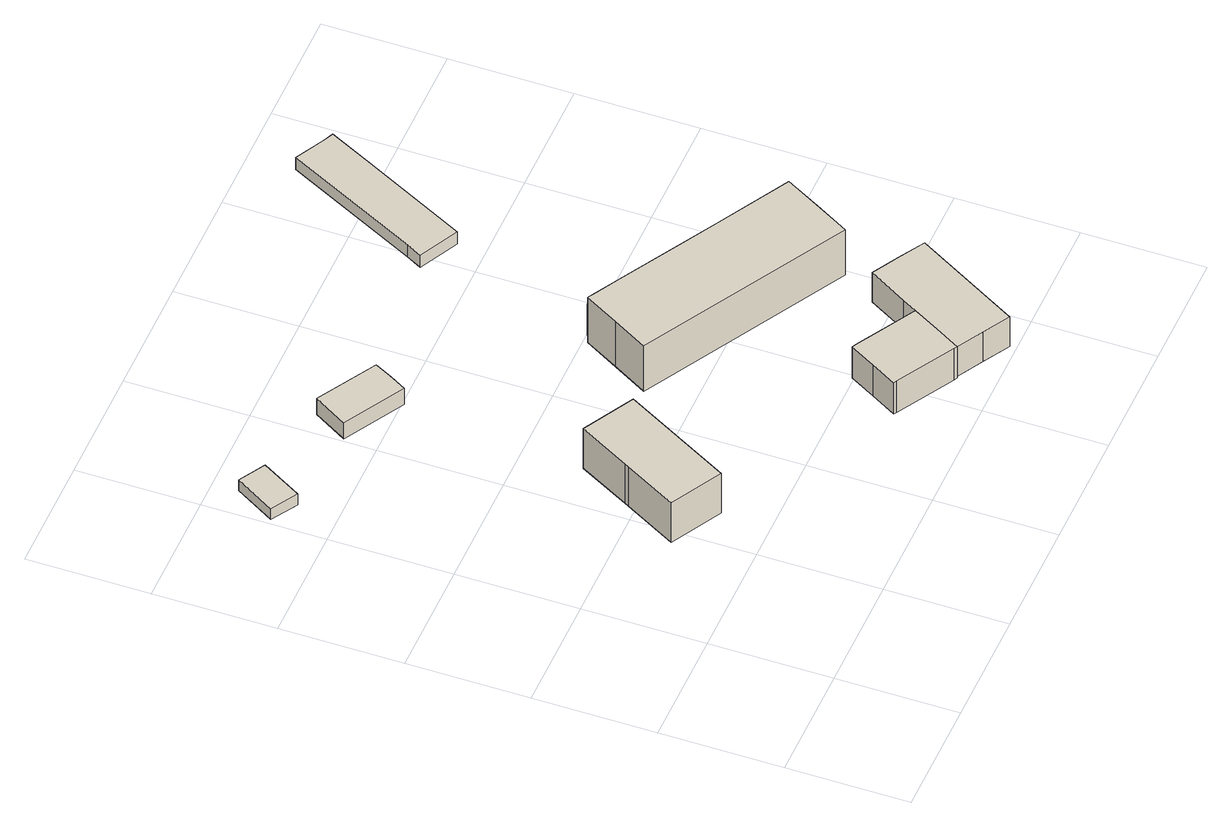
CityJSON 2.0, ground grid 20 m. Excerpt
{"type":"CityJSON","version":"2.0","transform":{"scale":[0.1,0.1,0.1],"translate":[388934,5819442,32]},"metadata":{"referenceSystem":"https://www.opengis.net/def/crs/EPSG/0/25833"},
"CityObjects":{
"building1":{"type":"Building","attributes":{"Gemeindeschluessel":"11000001","BezugspunktDach":"2200","function":"51009_1610","measuredHeight":2.25,"storeysAboveGround":0},"address":[{"country":"Germany","locality":"Berlin"}],"geometry":[{"type":"Solid","lod":"1","boundaries":[[[[0,1,2,3]],[[4,5,6,7]],[[4,7,3,2]],[[5,4,2,1]],[[6,5,1,0]],[[7,6,0,3]]]]}]},
"building2":{"type":"Building","attributes":{"Gemeindeschluessel":"11000001","BezugspunktDach":"2200","function":"31001_1010","measuredHeight":10.39,"storeysAboveGround":2},"address":[{"country":"Germany","locality":"Berlin","thoroughfareNumber":"31","thoroughfareName":"Straße des 17. Juni"}],"geometry":[{"type":"Solid","lod":"1","boundaries":[[[[8,9,10,11,12,13]],[[14,15,16,17,18,19]],[[14,19,13,12]],[[15,14,12,11]],[[16,15,11,10]],[[17,16,10,9]],[[18,17,9,8]],[[19,18,8,13]]]]}]},
"building3":{"type":"Building","attributes":{"Gemeindeschluessel":"11000001","BezugspunktDach":"2200","function":"51009_1610","measuredHeight":3.6,"storeysAboveGround":0},"address":[{"country":"Germany","locality":"Berlin"}],"geometry":[{"type":"Solid","lod":"1","boundaries":[[[[20,21,22,23,24]],[[25,26,27,28,29]],[[25,29,24,23]],[[26,25,23,22]],[[27,26,22,21]],[[28,27,21,20]],[[29,28,20,24]]]]}]},
"building4":{"type":"Building","attributes":{"Gemeindeschluessel":"11000001","BezugspunktDach":"2200","function":"31001_2020","measuredHeight":9.08,"storeysAboveGround":2},"address":[{"country":"Germany","locality":"Berlin","thoroughfareNumber":"31 (2)","thoroughfareName":"Straße des 17. Juni"}],"geometry":[{"type":"Solid","lod":"1","boundaries":[[[[30,31,32,33,34,35,36,37,38,39]],[[40,41,42,43,44,45,46,47,48,49]],[[40,49,39,38]],[[41,40,38,37]],[[42,41,37,36]],[[43,42,36,35]],[[44,43,35,34]],[[45,44,34,33]],[[46,45,33,32]],[[47,46,32,31]],[[48,47,31,30]],[[49,48,30,39]]]]}]},
"building5":{"type":"Building","attributes":{"Gemeindeschluessel":"11000001","BezugspunktDach":"2200","function":"51009_1610","measuredHeight":6.4,"storeysAboveGround":0},"address":[{"country":"Germany","locality":"Berlin"}],"geometry":[{"type":"Solid","lod":"1","boundaries":[[[[50,51,52,53]],[[54,55,56,57]],[[54,57,53,52]],[[55,54,52,51]],[[56,55,51,50]],[[57,56,50,53]]]]}]},
"building6":{"type":"Building","attributes":{"Gemeindeschluessel":"11000001","BezugspunktDach":"2200","function":"31001_2020","measuredHeight":8.64,"storeysAboveGround":2},"address":[{"country":"Germany","locality":"Berlin","thoroughfareNumber":"31 (3)","thoroughfareName":"Straße des 17. Juni"}],"geometry":[{"type":"Solid","lod":"1","boundaries":[[[[58,59,60,61,62,63,34,64,32]],[[65,66,67,68,69,70,71,72,73]],[[65,73,32,64]],[[66,65,64,34]],[[67,66,34,63]],[[68,67,63,62]],[[69,68,62,61]],[[70,69,61,60]],[[71,70,60,59]],[[72,71,59,58]],[[73,72,58,32]]]]}]},
"building7":{"type":"Building","attributes":{"name":"Bezirksamt Mitte von Berlin","Gemeindeschluessel":"11000001","BezugspunktDach":"2200","function":"31001_2700","measuredHeight":11.49,"storeysAboveGround":2},"address":[{"country":"Germany","locality":"Berlin","thoroughfareNumber":"31 (1)","thoroughfareName":"Straße des 17. Juni"}],"geometry":[{"type":"Solid","lod":"1","boundaries":[[[[74,75,76,77,78,79,80,81,82,83]],[[84,85,86,87,88,89,90,91,92,93]],[[84,93,83,82]],[[85,84,82,81]],[[86,85,81,80]],[[87,86,80,79]],[[88,87,79,78]],[[89,88,78,77]],[[90,89,77,76]],[[91,90,76,75]],[[92,91,75,74]],[[93,92,74,83]]]]}]},
"building8":{"type":"Building","attributes":{"Gemeindeschluessel":"11000001","BezugspunktDach":"2200","function":"51009_1610","measuredHeight":2.49,"storeysAboveGround":0},"address":[{"country":"Germany","locality":"Berlin"}],"geometry":[{"type":"Solid","lod":"1","boundaries":[[[[94,95,96,97,98,99,100]],[[101,102,103,104,105,106,107]],[[101,107,100,99]],[[102,101,99,98]],[[103,102,98,97]],[[104,103,97,96]],[[105,104,96,95]],[[106,105,95,94]],[[107,106,94,100]]]]}]}
},
"vertices":[
[50,866,27],[89,933,27],[46,958,27],[7,892,27],[46,958,5],[89,933,5],[50,866,5],[7,892,5],
[254,277,93],[352,454,93],[268,500,93],[222,416,93],[218,409,93],[170,323,93],[218,409,11],[222,416,11],[268,500,11],[352,454,11],[254,277,11],[170,323,11],
[305,797,35],[321,825,35],[336,854,35],[239,910,35],[206,854,35],[239,910,2],[336,854,2],[321,825,2],[305,797,2],[206,854,2],
[545,113,75],[639,59,75],[644,56,75],[668,98,75],[692,141,75],[687,144,75],[594,197,75],[588,200,75],[564,158,75],[540,116,75],[564,158,10],[588,200,10],[594,197,10],[687,144,10],[692,141,10],[668,98,10],[644,56,10],[639,59,10],[545,113,10],[540,116,10],
[616,531,77],[622,541,77],[528,595,77],[522,584,77],[528,595,13],[622,541,13],[616,531,13],[522,584,13],
[687,32,75],[730,7,75],[829,180,75],[786,205,75],[743,229,75],[706,165,75],[672,105,75],[672,105,14],[692,141,14],[706,165,14],[743,229,14],[786,205,14],[829,180,14],[730,7,14],[687,32,14],[644,56,14],
[783,287,106],[815,344,106],[847,401,106],[731,466,106],[667,502,106],[567,559,106],[522,584,106],[514,589,106],[482,532,106],[449,475,106],[482,532,12],[514,589,12],[522,584,12],[567,559,12],[667,502,12],[731,466,12],[847,401,12],[815,344,12],[783,287,12],[449,475,12],
[640,844,33],[730,1021,33],[764,1089,33],[747,1097,33],[699,1122,33],[588,902,33],[575,877,33],[588,902,8],[699,1122,8],[747,1097,8],[764,1089,8],[730,1021,8],[640,844,8],[575,877,8]
]}
